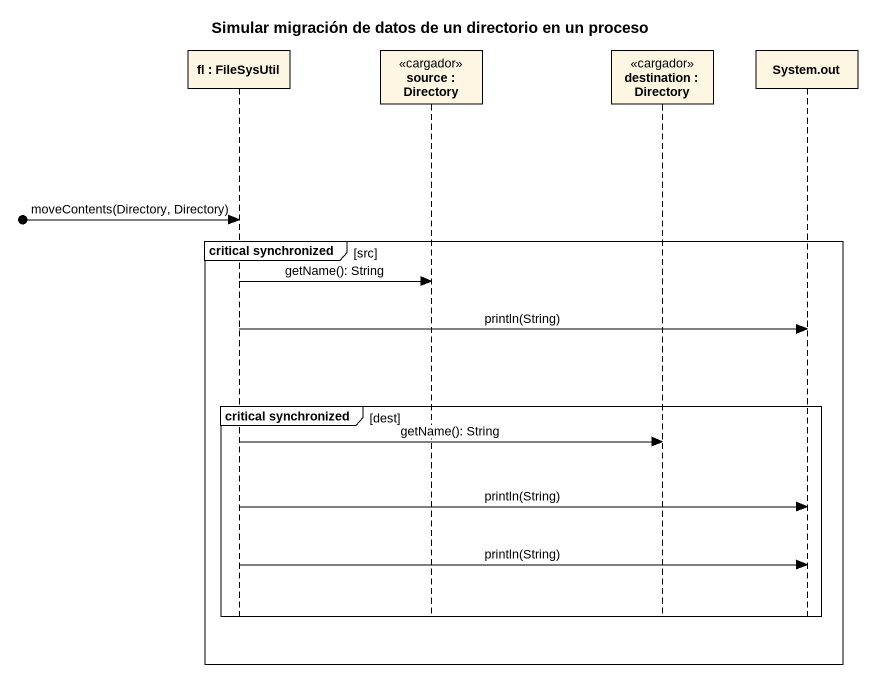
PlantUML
@startuml
title Simular migración de datos de un directorio en un proceso
hide footbox
participant "fl : FileSysUtil" as fl
participant "source : Directory" as source <<cargador>>
participant "destination : Directory" as destination <<cargador>>
participant "System.out" as System_out

[o-> fl : moveContents(Directory, Directory)
group critical synchronized [src]
  fl -> source : getName(): String
  fl -> System_out : println(String)
  group critical synchronized [dest]
    fl -> destination : getName(): String
    fl -> System_out : println(String)
    fl -> System_out : println(String)
  end
end
@enduml
